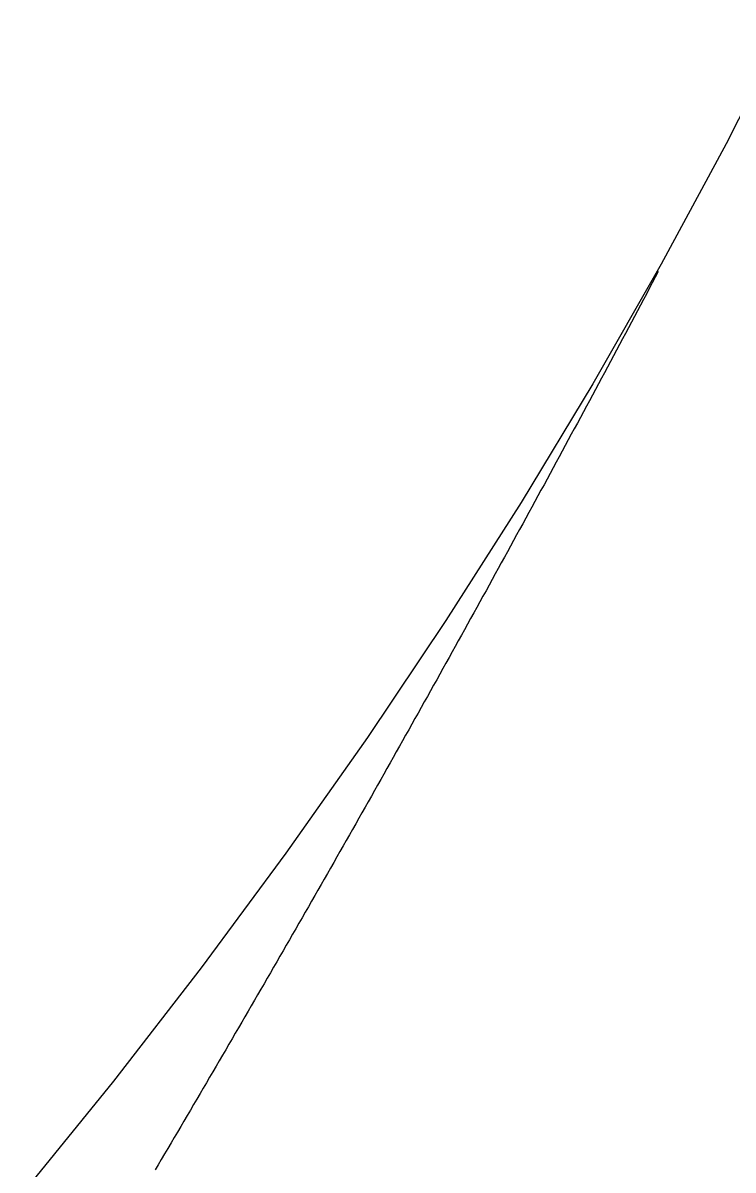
# Model space of a CAD drawing. Extents: x 10 to 206, y -65 to 73.
# Drawn here: x 173.7631 to 173.8362, y -50.78 to -50.6618 of the extents above; entities that cross this region are included whole.
import ezdxf

# ---------------------------------------------------------------- set-up
doc = ezdxf.new("R2010")
doc.units = 0
doc.header["$LTSCALE"] = 0.5
doc.layers.add('LOGO', color=7, linetype='Continuous')

msp = doc.modelspace()

# ---------------------------------------------------------------- linework, layer by layer
at = {"layer": 'LOGO'}
for points in [[(173.8418201, -50.66178157), (173.83549943, -50.67422808), (173.82881441, -50.68661947), (173.82177164, -50.6989435), (173.81437807, -50.71118801), (173.80664099, -50.72334092), (173.79856805, -50.73539023), (173.7901672, -50.74732405), (173.78144674, -50.75913061), (173.77241527, -50.77079826), (173.76308171, -50.78231547)], [(173.82850552, -50.68739143), (173.82819907, -50.68797115), (173.82789244, -50.68855076), (173.82758564, -50.68913027), (173.82727867, -50.68970968), (173.82697153, -50.69028898), (173.82666422, -50.69086818), (173.82635674, -50.69144728), (173.82604909, -50.69202628), (173.82574127, -50.69260517), (173.82543328, -50.69318396), (173.82512512, -50.69376265), (173.82481679, -50.69434123), (173.82450829, -50.69491972), (173.82419962, -50.6954981), (173.82389078, -50.69607638), (173.82358177, -50.69665455), (173.82327259, -50.69723262), (173.82296323, -50.69781059), (173.82265371, -50.69838846), (173.82234402, -50.69896623), (173.82203416, -50.69954389), (173.82172413, -50.70012145), (173.82141393, -50.70069891), (173.82110356, -50.70127627), (173.82079302, -50.70185353), (173.82048231, -50.70243068), (173.82017143, -50.70300773), (173.81986038, -50.70358468), (173.81954916, -50.70416152), (173.81923778, -50.70473827), (173.81892622, -50.70531491), (173.81861449, -50.70589145), (173.8183026, -50.70646789), (173.81799053, -50.70704423), (173.8176783, -50.70762046), (173.81736589, -50.7081966), (173.81705332, -50.70877263), (173.81674058, -50.70934856), (173.81642767, -50.70992439), (173.81611459, -50.71050011), (173.81580134, -50.71107574), (173.81548792, -50.71165126), (173.81517433, -50.71222668), (173.81486058, -50.712802), (173.81454665, -50.71337722), (173.81423256, -50.71395234), (173.8139183, -50.71452735), (173.81360387, -50.71510227), (173.81328927, -50.71567708), (173.8129745, -50.71625179), (173.81265956, -50.7168264), (173.81234446, -50.71740091), (173.81202918, -50.71797532), (173.81171374, -50.71854962), (173.81139813, -50.71912383), (173.81108235, -50.71969793), (173.8107664, -50.72027193), (173.81045029, -50.72084584), (173.810134, -50.72141964), (173.80981755, -50.72199334), (173.80950093, -50.72256694), (173.80918414, -50.72314043), (173.80886718, -50.72371383), (173.80855006, -50.72428713), (173.80823276, -50.72486032), (173.8079153, -50.72543341), (173.80759767, -50.72600641), (173.80727987, -50.7265793), (173.80696191, -50.72715209), (173.80664378, -50.72772478), (173.80632547, -50.72829737), (173.80600701, -50.72886986), (173.80568837, -50.72944225), (173.80536957, -50.73001454), (173.80505059, -50.73058673), (173.80473145, -50.73115882), (173.80441215, -50.7317308), (173.80409267, -50.73230269), (173.80377303, -50.73287448), (173.80345322, -50.73344616), (173.80313325, -50.73401775), (173.8028131, -50.73458923), (173.80249279, -50.73516062), (173.80217231, -50.7357319), (173.80185167, -50.73630309), (173.80153085, -50.73687417), (173.80120987, -50.73744515), (173.80088873, -50.73801604), (173.80056741, -50.73858682), (173.80024593, -50.7391575), (173.79992428, -50.73972809), (173.79960247, -50.74029857), (173.79928048, -50.74086895), (173.79895833, -50.74143924), (173.79863602, -50.74200942), (173.79831354, -50.74257951), (173.79799089, -50.74314949), (173.79766807, -50.74371937), (173.79734509, -50.74428916), (173.79702194, -50.74485884), (173.79669862, -50.74542843), (173.79637514, -50.74599791), (173.79605149, -50.7465673), (173.79572767, -50.74713659), (173.79540369, -50.74770577), (173.79507954, -50.74827486), (173.79475523, -50.74884385), (173.79443075, -50.74941274), (173.7941061, -50.74998152), (173.79378129, -50.75055021), (173.79345631, -50.7511188), (173.79313116, -50.75168729), (173.79280585, -50.75225568), (173.79248037, -50.75282398), (173.79215473, -50.75339217), (173.79182892, -50.75396026), (173.79150294, -50.75452826), (173.7911768, -50.75509615), (173.79085049, -50.75566395), (173.79052402, -50.75623164), (173.79019738, -50.75679924), (173.78987057, -50.75736674), (173.7895436, -50.75793414), (173.78921647, -50.75850144), (173.78888917, -50.75906864), (173.7885617, -50.75963574), (173.78823406, -50.76020275), (173.78790627, -50.76076965), (173.7875783, -50.76133646), (173.78725017, -50.76190317), (173.78692188, -50.76246978), (173.78659342, -50.76303629), (173.78626479, -50.7636027), (173.785936, -50.76416901), (173.78560705, -50.76473522), (173.78527792, -50.76530134), (173.78494864, -50.76586736), (173.78461919, -50.76643327), (173.78428957, -50.76699909), (173.78395979, -50.76756482), (173.78362984, -50.76813044), (173.78329973, -50.76869596), (173.78296946, -50.76926139), (173.78263901, -50.76982672), (173.78230841, -50.77039195), (173.78197764, -50.77095708), (173.7816467, -50.77152211), (173.7813156, -50.77208705), (173.78098434, -50.77265189), (173.78065291, -50.77321662), (173.78032132, -50.77378126), (173.77998956, -50.77434581), (173.77965763, -50.77491025), (173.77932555, -50.7754746), (173.7789933, -50.77603885), (173.77866088, -50.776603), (173.7783283, -50.77716705), (173.77799555, -50.77773101), (173.77766265, -50.77829486), (173.77732957, -50.77885862), (173.77699634, -50.77942228), (173.77668493, -50.77994866)]]:
    msp.add_lwpolyline(points, dxfattribs=at)

doc.saveas('drawing.dxf')
